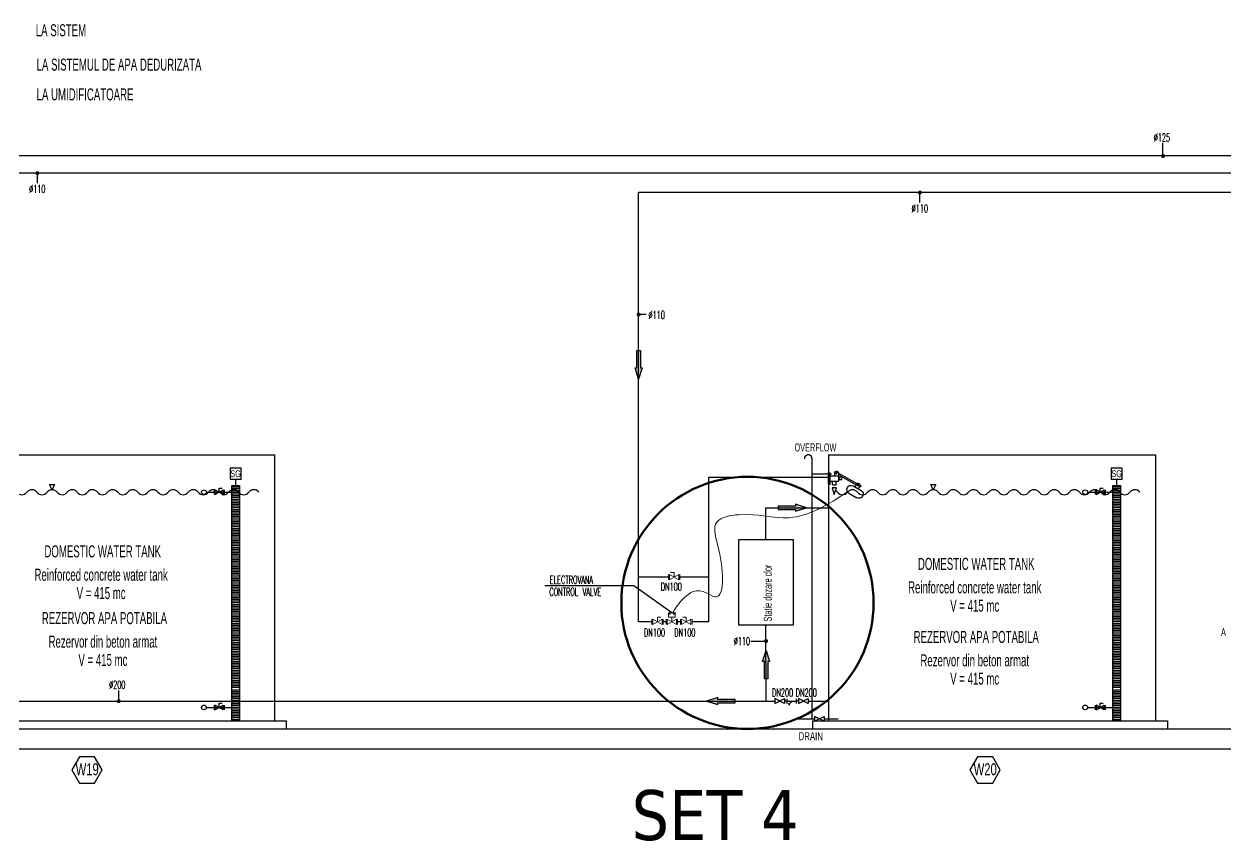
# Model space of a CAD drawing. Header units: inches. Extents: x -213476 to 33124, y -97366 to -68351.
# Drawn here: x -111234 to -99217, y -95575 to -87402 of the extents above; entities that cross this region are included whole.
import ezdxf
from ezdxf.enums import TextEntityAlignment as Align
from ezdxf.lldxf.tags import DXFTag

# ---------------------------------------------------------------- set-up
doc = ezdxf.new("R2010")
doc.units = ezdxf.units.IN
doc.header["$MEASUREMENT"] = 0
doc.set_wipeout_variables(frame=1)
doc.linetypes.add('DOT', pattern=[0.25, 0, -0.25])
for name, color, linetype in [('-M-DW EQUIP', 7, 'Continuous'), ('-M-DW VALVE', 7, 'Continuous'), ('1-CIHAZ', 8, 'Continuous'), ('duvar', 3, 'Continuous'), ('ok', 7, 'Continuous'), ('T-ISICİHAZ', 8, 'Continuous'), ('T-NOT', 7, 'Continuous'), ('t-soguk', 161, 'Continuous'), ('T-SOĞUK', 161, 'SOĞUKSU'), ('t-sprinkler-cap', 7, 'Continuous'), ('t-temiz çap', 7, 'Continuous'), ('T-TOPLAM-ISITMA', 6, 'Continuous'), ('t-vana', 7, 'Continuous'), ('VANA', 7, 'Continuous')]:
    doc.layers.add(name, color=color, linetype=linetype)
doc.layers.add('1-SIHHI CAP', color=4, linetype='Continuous', lineweight=25)
doc.layers.add('T-SIHCİHAZ', color=1, linetype='Continuous', lineweight=5)
doc.layers.add('t-çap', color=2, linetype='Continuous', true_color=0xffff00)
doc.styles.add('ARIAL', font='wturkce.shx')
doc.styles.add('DOTEXT', font='wturkce.shx', dxfattribs={"width": 0.6, "height": 10})
doc.styles.add('not', font='WTURKCE.SHX', dxfattribs={"width": 0.6, "height": 10})
doc.styles.add('russian', font='arial.ttf')
doc.styles.get("Standard").update_dxf_attribs({"font": 'arial.ttf'})
doc.styles.add('t-sihsemacap', font='txt.shx', dxfattribs={"width": 0.6, "height": 10})
doc.styles.add('TAHOMA', font='tahoma.ttf')
tags = doc.linetypes.add('SOĞUKSU', pattern=[0.85, 0.75, -0.05, 0, -0.05]).pattern_tags.tags
tags[10:11] = [DXFTag(74, 4), DXFTag(75, 0), DXFTag(340, '0'), DXFTag(46, 1.0), DXFTag(50, 0.0), DXFTag(44, 0.0), DXFTag(45, 0.0)]
tags[8:9] = [DXFTag(74, 4), DXFTag(75, 0), DXFTag(340, '0'), DXFTag(46, 1.0), DXFTag(50, 0.0), DXFTag(44, 0.0), DXFTag(45, 0.0)]
tags[6:7] = [DXFTag(74, 4), DXFTag(75, 0), DXFTag(340, '0'), DXFTag(46, 1.0), DXFTag(50, 0.0), DXFTag(44, 0.0), DXFTag(45, 0.0)]
tags[4:5] = [DXFTag(74, 4), DXFTag(75, 0), DXFTag(340, '0'), DXFTag(46, 1.0), DXFTag(50, 0.0), DXFTag(44, 0.0), DXFTag(45, 0.0)]

# ---------------------------------------------------------------- blocks, each defined once
blk = doc.blocks.new('t-vana')
at = {"color": 7}
blk.add_wipeout([(6, 12), (0, 12), (6, 0), (0, 0), (6, 12), (0, 12)], dxfattribs=at).dxf.layer = 'T-ISICİHAZ'
at = {"layer": 't-vana'}
for p, q in [((6, 12), (0, 12)), ((0, 12), (6, 0)), ((0, 0), (6, 12)), ((6, 0), (0, 0))]:
    blk.add_line(p, q, dxfattribs=at)
blk = doc.blocks.new('A$C12F96355')
at = {"layer": 'ok', "ltscale": 100}
blk.add_hatch(color=256, dxfattribs=at).paths.add_polyline_path([(-16.44, 1), (-16.44, -1), (-6.42, -1), (-6.42, -2.01), (0, 0), (-6.42, 2.01), (-6.42, 1)])
blk.add_lwpolyline([(-6.42, -1), (-16.44, -1), (-16.44, 1), (-6.42, 1), (-6.42, 2.01), (0, 0), (-6.42, -2.01), (-6.42, -1), (-16.44, -1)], dxfattribs=at)
blk = doc.blocks.new('BV15')
at = {"linetype": 'DOT', "ltscale": 10000}
blk.add_wipeout([(-42.6, 10), (0, 10), (0, -10), (-42.6, -10)], dxfattribs=at).dxf.layer = '-M-DW VALVE'
at = {"layer": '-M-DW VALVE', "ltscale": 0.25}
for p, q in [((-42.6, 10), (-42.6, -10)), ((0, 10), (0, -10))]:
    blk.add_line(p, q, dxfattribs=at)
at = {"layer": '-M-DW VALVE'}
for p, q in [((-21.3, 0), (-21.3, 17.5)), ((-21.3, 17.5), (-8.3, 17.5))]:
    blk.add_line(p, q, dxfattribs=at)
at = {"layer": '-M-DW VALVE', "ltscale": 0.25, "flags": 128}
for points in [[(-21.3, 0), (-38.6, 10), (-38.6, -10)], [(-21.3, 0), (-4, 10), (-4, -10)]]:
    blk.add_lwpolyline(points, close=True, dxfattribs=at)
at = {"layer": '-M-DW VALVE', "flags": 9}
blk.add_attdef('CAP', text='', height=3, rotation=90, dxfattribs=at).set_placement((-7.3, 0), align=Align.MIDDLE_CENTER)
blk = doc.blocks.new('şamandra-ali')
at = {"layer": 'VANA', "color": 7}
for p, q in [((-29.7, 15.5), (-84.2, -15.1)), ((-29.3, 11), (-82.1, -18.7)), ((-39.2, -2.8), (-40.4, 4.8)), ((-35, 2.1), (-35.9, 7.3)), ((-29.5, 2.1), (-35, 2.1)), ((-29.3, 16.4), (-29.4, 7)), ((-29.4, 8), (-29.4, -8)), ((-4.9, 8), (-29.4, 8)), ((-18.2, 16.4), (-18.1, 8)), ((0, 16.7), (-4.9, 16.7)), ((-4.9, -16.7), (-4.9, 16.7)), ((0, -16.7), (0, 16.7)), ((0, 9.9), (0, -9.9)), ((-73, -22.4), (-96.8, -35.8)), ((-93.9, -20.6), (-95.9, -21.7)), ((-95.9, -21.7), (-93.9, -25.3)), ((-91.9, -24.2), (-93.9, -25.3)), ((-92.8, -22.5), (-88.2, -30.9)), ((-83.2, -17), (-78.3, -25.4)), ((-29.5, -2.8), (-39.2, -2.8)), ((-4.9, -8), (-29.4, -8)), ((-23.1, -19.2), (-23.1, -8)), ((-12.4, -19.2), (-23.1, -19.2)), ((-12.4, -19.2), (-12.4, -8)), ((0, -16.7), (-4.9, -16.7)), ((-60.9, -43.9), (-84.7, -57.3))]:
    blk.add_line(p, q, dxfattribs=at)
blk.add_lwpolyline([(-17.3, -48), (-23.8, -28.2), (-10.7, -28.2), (-17.3, -48)], dxfattribs=at)
for centre in [(-23.7, 16.5), (-88, -19.6)]:
    blk.add_circle(centre, 2.41, dxfattribs=at)
for centre, radius, start, end in [((-23.7, 16.4), 5.53, 0, 180), ((-88, -19.7), 5.53, 29.3444, 209.3444), ((-67, -33.2), 12.4, 299.3444, 119.3444), ((-90.8, -46.6), 12.4, 119.3444, 299.3444)]:
    blk.add_arc(centre, radius, start, end, dxfattribs=at)
blk = doc.blocks.new('A$C203A742C')
at = {"layer": 'T-SIHCİHAZ', "color": 7}
for p, q in [((0, 9), (0, -9)), ((7.5, 15.7), (7.5, 30.7)), ((7.5, 30.7), (30.9, 30.7)), ((7.5, 15.7), (30.9, 15.7)), ((19.2, 0), (19.2, 15.7)), ((30.9, 30.7), (30.9, 15.7)), ((38.4, 9), (38.4, -9))]:
    blk.add_line(p, q, dxfattribs=at)
at = {"layer": 'T-SIHCİHAZ', "color": 7, "elevation": -23.2}
for points in [[(19.2, 0), (3.6, 9), (3.6, -9)], [(19.2, 0), (34.8, 9), (34.8, -9)]]:
    blk.add_lwpolyline(points, close=True, dxfattribs=at)
at = {"layer": 'T-SIHCİHAZ', "color": 7}
for centre in [(12, 27.2), (26.4, 27.2)]:
    blk.add_circle(centre, 1.5, dxfattribs=at)

msp = doc.modelspace()

# ---------------------------------------------------------------- linework, layer by layer
at = {"layer": '-M-DW EQUIP', "color": 14}
for p, q in [((-109157, -92033, 0), (-109081, -92033, 0)), ((-100348, -92033, 0), (-100272, -92033, 0)), ((-109157, -92050, 0), (-109081, -92050, 0)), ((-109157, -92068, 0), (-109081, -92068, 0)), ((-109157, -92085, 0), (-109081, -92085, 0)), ((-109157, -92102, 0), (-109081, -92102, 0)), ((-109157, -92119, 0), (-109081, -92119, 0)), ((-109157, -92119, 0), (-109081, -92119, 0)), ((-109157, -92137, 0), (-109081, -92137, 0)), ((-109157, -92154, 0), (-109081, -92154, 0)), ((-100348, -92050, 0), (-100272, -92050, 0)), ((-100348, -92068, 0), (-100272, -92068, 0)), ((-100348, -92085, 0), (-100272, -92085, 0)), ((-100348, -92102, 0), (-100272, -92102, 0)), ((-100348, -92119, 0), (-100272, -92119, 0)), ((-100348, -92119, 0), (-100272, -92119, 0)), ((-100348, -92137, 0), (-100272, -92137, 0)), ((-100348, -92154, 0), (-100272, -92154, 0)), ((-109157, -92171, 0), (-109081, -92171, 0)), ((-109157, -92188, 0), (-109081, -92188, 0)), ((-109157, -92188, 0), (-109081, -92188, 0)), ((-109157, -92206, 0), (-109081, -92206, 0)), ((-109157, -92223, 0), (-109081, -92223, 0)), ((-109157, -92240, 0), (-109081, -92240, 0)), ((-109157, -92258, 0), (-109081, -92258, 0)), ((-109157, -92275, 0), (-109081, -92275, 0)), ((-100348, -92171, 0), (-100272, -92171, 0)), ((-100348, -92188, 0), (-100272, -92188, 0)), ((-100348, -92188, 0), (-100272, -92188, 0)), ((-100348, -92206, 0), (-100272, -92206, 0)), ((-100348, -92223, 0), (-100272, -92223, 0)), ((-100348, -92240, 0), (-100272, -92240, 0)), ((-100348, -92258, 0), (-100272, -92258, 0)), ((-100348, -92275, 0), (-100272, -92275, 0)), ((-109157, -92292, 0), (-109081, -92292, 0)), ((-109157, -92309, 0), (-109081, -92309, 0)), ((-109157, -92327, 0), (-109081, -92327, 0)), ((-109157, -92344, 0), (-109081, -92344, 0)), ((-109157, -92361, 0), (-109081, -92361, 0)), ((-109157, -92379, 0), (-109081, -92379, 0)), ((-109157, -92396, 0), (-109081, -92396, 0)), ((-100348, -92292, 0), (-100272, -92292, 0)), ((-100348, -92309, 0), (-100272, -92309, 0)), ((-100348, -92327, 0), (-100272, -92327, 0)), ((-100348, -92344, 0), (-100272, -92344, 0)), ((-100348, -92361, 0), (-100272, -92361, 0)), ((-100348, -92379, 0), (-100272, -92379, 0)), ((-100348, -92396, 0), (-100272, -92396, 0)), ((-109157, -92413, 0), (-109081, -92413, 0)), ((-109157, -92430, 0), (-109081, -92430, 0)), ((-109157, -92448, 0), (-109081, -92448, 0)), ((-109157, -92465, 0), (-109081, -92465, 0)), ((-109157, -92482, 0), (-109081, -92482, 0)), ((-109157, -92500, 0), (-109081, -92500, 0)), ((-109157, -92517, 0), (-109081, -92517, 0)), ((-100348, -92413, 0), (-100272, -92413, 0)), ((-100348, -92430, 0), (-100272, -92430, 0)), ((-100348, -92448, 0), (-100272, -92448, 0)), ((-100348, -92465, 0), (-100272, -92465, 0)), ((-100348, -92482, 0), (-100272, -92482, 0)), ((-100348, -92500, 0), (-100272, -92500, 0)), ((-100348, -92517, 0), (-100272, -92517, 0)), ((-109157, -92534, 0), (-109081, -92534, 0)), ((-109157, -92551, 0), (-109081, -92551, 0)), ((-109157, -92569, 0), (-109081, -92569, 0)), ((-109157, -92586, 0), (-109081, -92586, 0)), ((-109157, -92603, 0), (-109081, -92603, 0)), ((-109157, -92603, 0), (-109081, -92603, 0)), ((-109157, -92620, 0), (-109081, -92620, 0)), ((-109157, -92638, 0), (-109081, -92638, 0)), ((-100348, -92534, 0), (-100272, -92534, 0)), ((-100348, -92551, 0), (-100272, -92551, 0)), ((-100348, -92569, 0), (-100272, -92569, 0)), ((-100348, -92586, 0), (-100272, -92586, 0)), ((-100348, -92603, 0), (-100272, -92603, 0)), ((-100348, -92603, 0), (-100272, -92603, 0)), ((-100348, -92620, 0), (-100272, -92620, 0)), ((-100348, -92638, 0), (-100272, -92638, 0)), ((-109157, -92655, 0), (-109081, -92655, 0)), ((-109157, -92672, 0), (-109081, -92672, 0)), ((-109157, -92690, 0), (-109081, -92690, 0)), ((-109157, -92707, 0), (-109081, -92707, 0)), ((-109157, -92724, 0), (-109081, -92724, 0)), ((-109157, -92741, 0), (-109081, -92741, 0)), ((-109157, -92759, 0), (-109081, -92759, 0)), ((-100348, -92655, 0), (-100272, -92655, 0)), ((-100348, -92672, 0), (-100272, -92672, 0)), ((-100348, -92690, 0), (-100272, -92690, 0)), ((-100348, -92707, 0), (-100272, -92707, 0)), ((-100348, -92724, 0), (-100272, -92724, 0)), ((-100348, -92741, 0), (-100272, -92741, 0)), ((-100348, -92759, 0), (-100272, -92759, 0)), ((-109157, -92776, 0), (-109081, -92776, 0)), ((-109157, -92793, 0), (-109081, -92793, 0)), ((-109157, -92811, 0), (-109081, -92811, 0)), ((-109157, -92828, 0), (-109081, -92828, 0)), ((-109157, -92845, 0), (-109081, -92845, 0)), ((-109157, -92862, 0), (-109081, -92862, 0)), ((-109157, -92880, 0), (-109081, -92880, 0)), ((-100348, -92776, 0), (-100272, -92776, 0)), ((-100348, -92793, 0), (-100272, -92793, 0)), ((-100348, -92811, 0), (-100272, -92811, 0)), ((-100348, -92828, 0), (-100272, -92828, 0)), ((-100348, -92845, 0), (-100272, -92845, 0)), ((-100348, -92862, 0), (-100272, -92862, 0)), ((-100348, -92880, 0), (-100272, -92880, 0)), ((-109157, -92897, 0), (-109081, -92897, 0)), ((-109157, -92914, 0), (-109081, -92914, 0)), ((-109157, -92932, 0), (-109081, -92932, 0)), ((-109157, -92949, 0), (-109081, -92949, 0)), ((-109157, -92966, 0), (-109081, -92966, 0)), ((-109157, -92983, 0), (-109081, -92983, 0)), ((-109157, -93001, 0), (-109081, -93001, 0)), ((-100348, -92897, 0), (-100272, -92897, 0)), ((-100348, -92914, 0), (-100272, -92914, 0)), ((-100348, -92932, 0), (-100272, -92932, 0)), ((-100348, -92949, 0), (-100272, -92949, 0)), ((-100348, -92966, 0), (-100272, -92966, 0)), ((-100348, -92983, 0), (-100272, -92983, 0)), ((-100348, -93001, 0), (-100272, -93001, 0)), ((-109157, -93018, 0), (-109081, -93018, 0)), ((-109157, -93018, 0), (-109081, -93018, 0)), ((-109157, -93035, 0), (-109081, -93035, 0)), ((-109157, -93052, 0), (-109081, -93052, 0)), ((-109157, -93070, 0), (-109081, -93070, 0)), ((-109157, -93087, 0), (-109081, -93087, 0)), ((-109157, -93104, 0), (-109081, -93104, 0)), ((-109157, -93122, 0), (-109081, -93122, 0)), ((-100348, -93018, 0), (-100272, -93018, 0)), ((-100348, -93018, 0), (-100272, -93018, 0)), ((-100348, -93035, 0), (-100272, -93035, 0)), ((-100348, -93052, 0), (-100272, -93052, 0)), ((-100348, -93070, 0), (-100272, -93070, 0)), ((-100348, -93087, 0), (-100272, -93087, 0)), ((-100348, -93104, 0), (-100272, -93104, 0)), ((-100348, -93122, 0), (-100272, -93122, 0)), ((-109157, -93139, 0), (-109081, -93139, 0)), ((-109157, -93156, 0), (-109081, -93156, 0)), ((-109157, -93173, 0), (-109081, -93173, 0)), ((-109157, -93191, 0), (-109081, -93191, 0)), ((-109157, -93208, 0), (-109081, -93208, 0)), ((-109157, -93225, 0), (-109081, -93225, 0)), ((-109157, -93243, 0), (-109081, -93243, 0)), ((-100348, -93139, 0), (-100272, -93139, 0)), ((-100348, -93156, 0), (-100272, -93156, 0)), ((-100348, -93173, 0), (-100272, -93173, 0)), ((-100348, -93191, 0), (-100272, -93191, 0)), ((-100348, -93208, 0), (-100272, -93208, 0)), ((-100348, -93225, 0), (-100272, -93225, 0)), ((-100348, -93243, 0), (-100272, -93243, 0)), ((-109157, -93260, 0), (-109081, -93260, 0)), ((-109157, -93277, 0), (-109081, -93277, 0)), ((-109157, -93294, 0), (-109081, -93294, 0)), ((-109157, -93312, 0), (-109081, -93312, 0)), ((-109157, -93329, 0), (-109081, -93329, 0)), ((-109157, -93346, 0), (-109081, -93346, 0)), ((-109157, -93364, 0), (-109081, -93364, 0)), ((-100348, -93260, 0), (-100272, -93260, 0)), ((-100348, -93277, 0), (-100272, -93277, 0)), ((-100348, -93294, 0), (-100272, -93294, 0)), ((-100348, -93312, 0), (-100272, -93312, 0)), ((-100348, -93329, 0), (-100272, -93329, 0)), ((-100348, -93346, 0), (-100272, -93346, 0)), ((-100348, -93364, 0), (-100272, -93364, 0)), ((-109157, -93381, 0), (-109081, -93381, 0)), ((-109157, -93398, 0), (-109081, -93398, 0)), ((-109157, -93415, 0), (-109081, -93415, 0)), ((-109157, -93433, 0), (-109081, -93433, 0)), ((-109157, -93450, 0), (-109081, -93450, 0)), ((-109157, -93467, 0), (-109081, -93467, 0)), ((-109157, -93484, 0), (-109081, -93484, 0)), ((-100348, -93381, 0), (-100272, -93381, 0)), ((-100348, -93398, 0), (-100272, -93398, 0)), ((-100348, -93415, 0), (-100272, -93415, 0)), ((-100348, -93433, 0), (-100272, -93433, 0)), ((-100348, -93450, 0), (-100272, -93450, 0)), ((-100348, -93467, 0), (-100272, -93467, 0)), ((-100348, -93484, 0), (-100272, -93484, 0)), ((-109157, -93502, 0), (-109081, -93502, 0)), ((-109157, -93519, 0), (-109081, -93519, 0)), ((-109157, -93536, 0), (-109081, -93536, 0)), ((-109157, -93554, 0), (-109081, -93554, 0)), ((-109157, -93571, 0), (-109081, -93571, 0)), ((-109157, -93588, 0), (-109081, -93588, 0)), ((-109157, -93605, 0), (-109081, -93605, 0)), ((-100348, -93502, 0), (-100272, -93502, 0)), ((-100348, -93519, 0), (-100272, -93519, 0)), ((-100348, -93536, 0), (-100272, -93536, 0)), ((-100348, -93554, 0), (-100272, -93554, 0)), ((-100348, -93571, 0), (-100272, -93571, 0)), ((-100348, -93588, 0), (-100272, -93588, 0)), ((-100348, -93605, 0), (-100272, -93605, 0)), ((-109157, -93623, 0), (-109081, -93623, 0)), ((-109157, -93640, 0), (-109081, -93640, 0)), ((-109157, -93657, 0), (-109081, -93657, 0)), ((-109157, -93675, 0), (-109081, -93675, 0)), ((-109157, -93692, 0), (-109081, -93692, 0)), ((-109157, -93709, 0), (-109081, -93709, 0)), ((-109157, -93727, 0), (-109081, -93727, 0)), ((-100348, -93623, 0), (-100272, -93623, 0)), ((-100348, -93640, 0), (-100272, -93640, 0)), ((-100348, -93657, 0), (-100272, -93657, 0)), ((-100348, -93675, 0), (-100272, -93675, 0)), ((-100348, -93692, 0), (-100272, -93692, 0)), ((-100348, -93709, 0), (-100272, -93709, 0)), ((-100348, -93727, 0), (-100272, -93727, 0)), ((-109157, -93744, 0), (-109081, -93744, 0)), ((-109157, -93761, 0), (-109081, -93761, 0)), ((-109157, -93779, 0), (-109081, -93779, 0)), ((-109157, -93796, 0), (-109081, -93796, 0)), ((-109157, -93813, 0), (-109081, -93813, 0)), ((-109157, -93830, 0), (-109081, -93830, 0)), ((-109157, -93848, 0), (-109081, -93848, 0)), ((-100348, -93744, 0), (-100272, -93744, 0)), ((-100348, -93761, 0), (-100272, -93761, 0)), ((-100348, -93779, 0), (-100272, -93779, 0)), ((-100348, -93796, 0), (-100272, -93796, 0)), ((-100348, -93813, 0), (-100272, -93813, 0)), ((-100348, -93830, 0), (-100272, -93830, 0)), ((-100348, -93848, 0), (-100272, -93848, 0)), ((-109157, -93865, 0), (-109081, -93865, 0)), ((-109157, -93882, 0), (-109081, -93882, 0)), ((-109157, -93900, 0), (-109081, -93900, 0)), ((-109157, -93917, 0), (-109081, -93917, 0)), ((-109157, -93934, 0), (-109081, -93934, 0)), ((-109157, -93951, 0), (-109081, -93951, 0)), ((-109157, -93969, 0), (-109081, -93969, 0)), ((-100348, -93865, 0), (-100272, -93865, 0)), ((-100348, -93882, 0), (-100272, -93882, 0)), ((-100348, -93900, 0), (-100272, -93900, 0)), ((-100348, -93917, 0), (-100272, -93917, 0)), ((-100348, -93934, 0), (-100272, -93934, 0)), ((-100348, -93951, 0), (-100272, -93951, 0)), ((-100348, -93969, 0), (-100272, -93969, 0)), ((-109157, -93986, 0), (-109081, -93986, 0)), ((-109157, -94003, 0), (-109081, -94003, 0)), ((-109157, -94021, 0), (-109081, -94021, 0)), ((-109157, -94038, 0), (-109081, -94038, 0)), ((-109157, -94062, 0), (-109081, -94062, 0)), ((-109157, -94079, 0), (-109081, -94079, 0)), ((-100348, -93986, 0), (-100272, -93986, 0)), ((-100348, -94003, 0), (-100272, -94003, 0)), ((-100348, -94021, 0), (-100272, -94021, 0)), ((-100348, -94038, 0), (-100272, -94038, 0)), ((-100348, -94062, 0), (-100272, -94062, 0)), ((-100348, -94079, 0), (-100272, -94079, 0)), ((-109157, -94096, 0), (-109081, -94096, 0)), ((-109157, -94114, 0), (-109081, -94114, 0)), ((-109157, -94131, 0), (-109081, -94131, 0)), ((-109157, -94148, 0), (-109081, -94148, 0)), ((-109157, -94166, 0), (-109081, -94166, 0)), ((-109157, -94183, 0), (-109081, -94183, 0)), ((-109157, -94200, 0), (-109081, -94200, 0)), ((-100348, -94096, 0), (-100272, -94096, 0)), ((-100348, -94114, 0), (-100272, -94114, 0)), ((-100348, -94131, 0), (-100272, -94131, 0)), ((-100348, -94148, 0), (-100272, -94148, 0)), ((-100348, -94166, 0), (-100272, -94166, 0)), ((-100348, -94183, 0), (-100272, -94183, 0)), ((-100348, -94200, 0), (-100272, -94200, 0)), ((-109157, -94217, 0), (-109081, -94217, 0)), ((-109157, -94235, 0), (-109081, -94235, 0)), ((-109157, -94252, 0), (-109081, -94252, 0)), ((-109157, -94269, 0), (-109081, -94269, 0)), ((-109157, -94287, 0), (-109081, -94287, 0)), ((-109157, -94304, 0), (-109081, -94304, 0)), ((-109157, -94321, 0), (-109081, -94321, 0)), ((-100348, -94217, 0), (-100272, -94217, 0)), ((-100348, -94235, 0), (-100272, -94235, 0)), ((-100348, -94252, 0), (-100272, -94252, 0)), ((-100348, -94269, 0), (-100272, -94269, 0)), ((-100348, -94287, 0), (-100272, -94287, 0)), ((-100348, -94304, 0), (-100272, -94304, 0)), ((-100348, -94321, 0), (-100272, -94321, 0)), ((-109157, -94338, 0), (-109081, -94338, 0)), ((-109157, -94356, 0), (-109081, -94356, 0)), ((-100348, -94338, 0), (-100272, -94338, 0)), ((-100348, -94356, 0), (-100272, -94356, 0))]:
    msp.add_line(p, q, dxfattribs=at)
at = {"layer": '-M-DW EQUIP'}
for p, q in [((-109119, -91956, 0), (-109119, -92018, 0)), ((-100310, -91956, 0), (-100310, -92018, 0))]:
    msp.add_line(p, q, dxfattribs=at)
for points in [[(-109174, -91956), (-109064, -91956), (-109064, -91846), (-109174, -91846)], [(-100365, -91956), (-100254, -91956), (-100254, -91846), (-100365, -91846)], [(-109157, -92018), (-109081, -92018), (-109081, -94374), (-109157, -94374)], [(-100348, -92018), (-100272, -92018), (-100272, -94374), (-100348, -94374)]]:
    msp.add_lwpolyline(points, close=True, dxfattribs=at)
at = {"layer": '-M-DW VALVE'}
for centre in [(-109435, -92086, 0), (-100625, -92086, 0), (-109435, -94239, 0), (-100625, -94239, 0)]:
    msp.add_circle(centre, 23.8, dxfattribs=at)
at = {"layer": '1-SIHHI CAP', "color": 4, "ltscale": 100}
msp.add_line((-104757, -93292, 46483712638), (-105136, -93021, 46483712638), dxfattribs=at)
at = {"layer": 'duvar', "color": 3, "lineweight": -3}
for p, q in [((-213011, -94454), (-13803, -94454)), ((-213011, -94654), (-13803, -94654))]:
    msp.add_line(p, q, dxfattribs=at)
at = {"layer": 'T-ISICİHAZ', "color": 240}
for p, q in [((-112000, -91712), (-108730, -91712)), ((-108730, -91712), (-108730, -94374)), ((-103191, -91712), (-99921, -91712)), ((-103191, -91712), (-103191, -94374)), ((-99921, -91712), (-99921, -94374))]:
    msp.add_line(p, q, dxfattribs=at)
at = {"layer": 'T-ISICİHAZ', "color": 5}
for p, q in [((-103355, -94354), (-103355, -91751)), ((-103162, -91906), (-103355, -91906)), ((-103499, -94354), (-103332, -94354)), ((-103235, -94354), (-103094, -94354))]:
    msp.add_line(p, q, dxfattribs=at)
at = {"layer": 'T-ISICİHAZ', "color": 7}
for p, q in [((-110953, -92061), (-110978, -92010)), ((-110978, -92010), (-110928, -92010)), ((-110928, -92010), (-110953, -92061)), ((-102144, -92061), (-102169, -92010)), ((-102169, -92010), (-102119, -92010)), ((-102119, -92010), (-102144, -92061)), ((-112160, -94374), (-108612, -94374)), ((-108612, -94374), (-108612, -94454)), ((-99803, -94374), (-99803, -94454))]:
    msp.add_line(p, q, dxfattribs=at)
at = {"layer": 'T-ISICİHAZ', "color": 4}
for points in [[(-110679, -94996), (-110528, -94996), (-110452, -94865), (-110528, -94734), (-110679, -94734), (-110755, -94865)], [(-101701, -94996), (-101549, -94996), (-101474, -94865), (-101549, -94734), (-101701, -94734), (-101777, -94865)]]:
    msp.add_lwpolyline(points, close=True, dxfattribs=at)
at = {"layer": 'T-ISICİHAZ', "color": 5}
msp.add_arc((-103393, -91750), 37.8, 358.2798, 181.7202, dxfattribs=at)
at = {"layer": 'T-ISICİHAZ', "color": 7}
for centre, start, end in [((-111256, -92048), 216.8699, 323.1301), ((-111155, -92124), 36.8699, 143.1301), ((-111054, -92048), 216.8699, 323.1301), ((-110953, -92124), 36.8699, 143.1301), ((-110852, -92048), 216.8699, 323.1301), ((-110752, -92124), 36.8699, 143.1301), ((-110651, -92048), 216.8699, 323.1301), ((-110550, -92124), 36.8699, 143.1301), ((-110449, -92048), 216.8699, 323.1301), ((-110348, -92124), 36.8699, 143.1301), ((-110247, -92048), 216.8699, 323.1301), ((-110147, -92124), 36.8699, 143.1301), ((-110046, -92048), 216.8699, 323.1301), ((-109945, -92124), 36.8699, 143.1301), ((-109844, -92048), 216.8699, 323.1301), ((-109743, -92124), 36.8699, 143.1301), ((-109643, -92048), 216.8699, 323.1301), ((-109542, -92124), 36.8699, 143.1301), ((-109441, -92048), 216.8699, 323.1301), ((-109340, -92124), 36.8699, 143.1301), ((-109239, -92048), 216.8699, 323.1301), ((-109138, -92124), 38.1757, 143.1301), ((-109138, -92124), 36.8699, 143.1301), ((-109038, -92048), 216.8699, 323.1301), ((-108937, -92124), 38.1757, 143.1301), ((-103152, -92124), 36.8699, 58.7045), ((-103051, -92048), 216.8699, 323.1301), ((-102951, -92124), 36.8699, 143.1301), ((-102850, -92048), 216.8699, 323.1301), ((-102749, -92124), 36.8699, 143.1301), ((-102648, -92048), 216.8699, 323.1301), ((-102547, -92124), 36.8699, 143.1301), ((-102446, -92048), 216.8699, 323.1301), ((-102346, -92124), 36.8699, 143.1301), ((-102245, -92048), 216.8699, 323.1301), ((-102144, -92124), 36.8699, 143.1301), ((-102043, -92048), 216.8699, 323.1301), ((-101942, -92124), 36.8699, 143.1301), ((-101842, -92048), 216.8699, 323.1301), ((-101741, -92124), 36.8699, 143.1301), ((-101640, -92048), 216.8699, 323.1301), ((-101539, -92124), 36.8699, 143.1301), ((-101438, -92048), 216.8699, 323.1301), ((-101337, -92124), 36.8699, 143.1301), ((-101237, -92048), 216.8699, 323.1301), ((-101136, -92124), 36.8699, 143.1301), ((-101035, -92048), 216.8699, 323.1301), ((-100934, -92124), 36.8699, 143.1301), ((-100833, -92048), 216.8699, 323.1301), ((-100732, -92124), 36.8699, 143.1301), ((-100632, -92048), 216.8699, 323.1301), ((-100531, -92124), 36.8699, 143.1301), ((-100430, -92048), 216.8699, 323.1301), ((-100329, -92124), 38.1757, 143.1301), ((-100329, -92124), 36.8699, 143.1301), ((-100228, -92048), 216.8699, 323.1301), ((-100128, -92124), 38.1757, 143.1301)]:
    msp.add_arc(centre, 63, start, end, dxfattribs=at)
at = {"layer": 'T-SIHCİHAZ', "color": 7}
for p, q in [((-104791, -92910, 46483712638), (-104791, -92963, 46483712638)), ((-104734, -92890, 46483712638), (-104769, -92890, 46483712638)), ((-104734, -92936, 46483712638), (-104734, -92890, 46483712638)), ((-104677, -92910, 46483712638), (-104677, -92963, 46483712638)), ((-104958, -93357, 46483712638), (-104958, -93410, 46483712638)), ((-104901, -93383, 46483712638), (-104901, -93337, 46483712638)), ((-104901, -93337, 46483712638), (-104866, -93337, 46483712638)), ((-104844, -93357, 46483712638), (-104844, -93410, 46483712638)), ((-104670, -93357, 46483712638), (-104670, -93410, 46483712638)), ((-104613, -93337, 46483712638), (-104647, -93337, 46483712638)), ((-104613, -93383, 46483712638), (-104613, -93337, 46483712638)), ((-104555, -93357, 46483712638), (-104555, -93410, 46483712638))]:
    msp.add_line(p, q, dxfattribs=at)
at = {"layer": 'T-SIHCİHAZ', "color": 7, "elevation": 46483712569}
for points in [[(-104734, -92936), (-104781, -92910), (-104781, -92963)], [(-104734, -92936), (-104688, -92910), (-104688, -92963)], [(-104901, -93383), (-104947, -93357), (-104947, -93410)], [(-104901, -93383), (-104855, -93357), (-104855, -93410)], [(-104613, -93383), (-104659, -93357), (-104659, -93410)], [(-104613, -93383), (-104566, -93357), (-104566, -93410)]]:
    msp.add_lwpolyline(points, close=True, dxfattribs=at)
at = {"layer": 'T-SIHCİHAZ', "color": 7, "ltscale": 1.1}
msp.add_open_spline([(-104722, -93292, 46483712638), (-104798, -93344, 46483712638), (-104546, -92947, 46483712638), (-104224, -93281, 46483712638), (-104246, -92708, 46483712638), (-104390, -92362, 46483712638), (-103970, -92274, 46483712638), (-103537, -92419, 46483712638), (-103193, -92211, 46483712638), (-103001, -92081, 46483712638)], degree=3, knots=[0, 0, 0, 0, 82.812083, 150.128811, 283.682648, 376.392181, 444.416972, 595.406677, 789.309524, 789.309524, 789.309524, 789.309524], dxfattribs=at)
at = {"layer": 't-soguk'}
for p, q in [((-41388, -88722, 0), (-121183, -88722, 0)), ((-41600, -88894, 0), (-113898, -88894, 0)), ((-41812, -89088, 0), (-105089, -89088, 0)), ((-105089, -93383, 0), (-105089, -89088, 0)), ((-104390, -91938), (-104390, -93383)), ((-103191, -91938), (-104390, -91938)), ((-103816, -92560), (-103816, -92242)), ((-103816, -92242), (-103191, -92242)), ((-104791, -92936), (-105089, -92936)), ((-104390, -92936), (-104677, -92936)), ((-104958, -93383), (-105089, -93383)), ((-104390, -93383), (-104555, -93383)), ((-103813, -94176), (-103816, -93417)), ((-103609, -94176), (-103632, -94176)), ((-103491, -94176), (-103514, -94176))]:
    msp.add_line(p, q, dxfattribs=at)
at = {"layer": 'T-SOĞUK', "ltscale": 200}
for p, q in [((-104814, -93383, 46483712638), (-104844, -93383, 46483712638)), ((-104670, -93383, 46483712638), (-104700, -93383, 46483712638))]:
    msp.add_line(p, q, dxfattribs=at)
at = {"layer": 't-sprinkler-cap', "color": 1, "lineweight": 30}
msp.add_lwpolyline([(-104088, -92560), (-103543, -92560), (-103543, -93417), (-104088, -93417)], close=True, dxfattribs=at)
at = {"layer": 't-temiz çap', "color": 7, "linetype": 'Continuous'}
for p, q in [((-111100, -88993, 0), (-111100, -88894, 0)), ((-102277, -89188, 0), (-102277, -89088, 0)), ((-105015, -90308, 0), (-105089, -90308, 0)), ((-105136, -93021, 46483712638), (-106028, -93021, 46483712638))]:
    msp.add_line(p, q, dxfattribs=at)
at = {"layer": 't-temiz çap', "color": 7, "const_width": 20, "elevation": 0}
msp.add_lwpolyline([(-99857, -88722, 1), (-99837, -88722, 1)], format="xyb", close=True, dxfattribs=at)
at = {"layer": 't-temiz çap', "color": 7, "linetype": 'Continuous', "const_width": 20, "elevation": 0}
for points in [[(-111110, -88894, 1), (-111090, -88894, 1)], [(-102287, -89088, 1), (-102267, -89088, 1)], [(-105099, -90308, 1), (-105079, -90308, 1)]]:
    msp.add_lwpolyline(points, format="xyb", close=True, dxfattribs=at)
at = {"layer": 't-vana'}
for p, q in [((-103609, -94152), (-103609, -94200)), ((-103609, -94176), (-103514, -94176)), ((-103578, -94218), (-103595, -94201)), ((-103553, -94176), (-103587, -94209)), ((-103514, -94152), (-103514, -94200))]:
    msp.add_line(p, q, dxfattribs=at)
at = {"layer": 't-çap', "color": 7}
for p, q in [((-99847, -88722, 0), (-99847, -88589, 0)), ((-103968, -93575), (-103815, -93575)), ((-110287, -94176), (-110287, -94070))]:
    msp.add_line(p, q, dxfattribs=at)
at = {"layer": 't-çap', "color": 7, "const_width": 20}
for points in [[(-103825, -93575, 1), (-103805, -93575, 1)], [(-110297, -94176, 1), (-110277, -94176, 1)]]:
    msp.add_lwpolyline(points, format="xyb", close=True, dxfattribs=at)

# ---------------------------------------------------------------- block references
at = {"layer": '-M-DW VALVE', "xscale": 2.38, "yscale": 2.38, "zscale": 2.38}
msp.add_blockref('BV15', (-100424, -94239, 0), dxfattribs=at)
at = {"layer": '1-CIHAZ', "color": 6, "xscale": -3.361690040813604, "yscale": 3.361690040813604, "zscale": 3.361689249674479}
msp.add_blockref('şamandra-ali', (-103191, -91948, 46483712638), dxfattribs=at)
at = {"layer": 'ok', "color": 0, "ltscale": 100}
for p, xscale, yscale, zscale, rotation in [((-105089, -90954, 0), 17.28000000026077, 17.28000000026077, 17.28000000026077, 270), ((-103411, -92242), -17.28000000026077, 17.27999999979511, 17.28, 180), ((-103815, -93670), 17.28000000026077, 17.28000000026077, 17.28000000026077, 89.99999999999999)]:
    msp.add_blockref('A$C12F96355', p, dxfattribs=dict(at, xscale=xscale, yscale=yscale, zscale=zscale, rotation=rotation))
at = {"layer": 'ok', "color": 0, "ltscale": 100, "xscale": -17.28000000026077, "yscale": 17.27999999979511, "zscale": 17.28}
msp.add_blockref('A$C12F96355', (-104409, -94176), dxfattribs=at)
at = {"layer": 'T-SIHCİHAZ', "xscale": -2.98030595324235, "yscale": 2.98030595324235, "zscale": 2.98030595324235}
msp.add_blockref('A$C203A742C', (-104700, -93383, 46483712638), dxfattribs=at)

# ---------------------------------------------------------------- texts
at = {"layer": '-M-DW EQUIP', "style": 'russian', "width": 0.7}
for p in [(-109119, -91901), (-100310, -91901)]:
    msp.add_text('SG', height=68, dxfattribs=at).set_placement(p, align=Align.MIDDLE_CENTER)
at = {"layer": 'T-ISICİHAZ', "color": 7, "style": 'ARIAL', "width": 0.7}
for s, p in [('W19', (-110602, -94918)), ('W20', (-101624, -94918))]:
    msp.add_text(s, height=120, dxfattribs=at).set_placement(p, align=Align.CENTER)
at = {"layer": 'T-NOT', "color": 150, "style": 'not', "width": 0.6}
for s, p in [('LA SISTEM', (-111116, -87524)), ('LA SISTEMUL DE APA DEDURIZATA', (-111108, -87868, 0)), ('LA UMIDIFICATOARE', (-111108, -88166, 0))]:
    msp.add_text(s, height=120, dxfattribs=at).set_placement(p)
at = {"layer": 'T-NOT', "color": 7, "width": 0.6}
for s, style, p in [('OVERFLOW', 'not', (-103531, -91678)), ('A', 'DOTEXT', (-99267, -93526, 0))]:
    msp.add_text(s, height=80, dxfattribs=dict(at, style=style)).set_placement(p)
at = {"layer": 'T-NOT', "color": 7, "style": 'not', "width": 0.6}
for s, p in [('DOMESTIC WATER TANK', (-110447, -92738)), ('DOMESTIC WATER TANK', (-101714, -92863)), ('Reinforced concrete water tank', (-110463, -92972)), ('Reinforced concrete water tank', (-101729, -93098)), ('V = 415 mc', (-110463, -93155)), ('V = 415 mc', (-101729, -93281))]:
    msp.add_text(s, height=120, dxfattribs=at).set_placement(p, align=Align.CENTER)
msp.add_text('Statie dozare clor', height=80, rotation=90, dxfattribs=at).set_placement((-103758, -93380))
at = {"layer": 'T-NOT', "color": 150, "style": 'not', "width": 0.6}
for s, p in [('REZERVOR APA POTABILA', (-110430, -93406)), ('REZERVOR APA POTABILA', (-101714, -93594)), ('Rezervor din beton armat', (-110445, -93641)), ('V = 415 mc', (-110445, -93824)), ('Rezervor din beton armat', (-101729, -93828)), ('V = 415 mc', (-101729, -94011))]:
    msp.add_text(s, height=120, dxfattribs=at).set_placement(p, align=Align.CENTER)
at = {"layer": 't-temiz çap', "color": 161, "linetype": 'Continuous', "style": 't-sihsemacap', "width": 0.6}
msp.add_text('%%C125', height=80, dxfattribs=at).set_placement((-99940, -88537, 0), align=Align.MIDDLE_LEFT)
at = {"layer": 't-temiz çap', "color": 7, "linetype": 'Continuous', "style": 't-sihsemacap', "width": 0.6}
for s, p in [('%%C110', (-111184, -89052, 0)), ('%%C110', (-102360, -89247, 0)), ('%%C110', (-104991, -90312, 0)), ('ELECTROVANA', (-105978, -92961, 46483712638)), ('CONTROL VALVE', (-105982, -93083, 46483712638)), ('%%C110', (-104139, -93575))]:
    msp.add_text(s, height=80, dxfattribs=at).set_placement(p, align=Align.MIDDLE_LEFT)
for p in [(-104868, -93071, 46483712751), (-105036, -93530, 46483712751), (-104733, -93530, 46483712751)]:
    msp.add_text('DN100', height=80, dxfattribs=at).set_placement(p)
at = {"layer": 'T-TOPLAM-ISITMA', "color": 132, "insert": (-105159, -95066), "char_height": 500, "attachment_point": 1, "style": 'TAHOMA'}
msp.add_mtext_dynamic_manual_height_columns('{\\C30;\\c2254834;SET 4}', width=1988.44, gutter_width=50, heights=[0], dxfattribs=at)
at = {"layer": 't-çap', "color": 7, "style": 't-sihsemacap', "width": 0.6}
msp.add_text('%%C200', height=80, dxfattribs=at).set_placement((-110384, -94012), align=Align.MIDDLE_LEFT)
at = {"layer": 't-çap', "width": 0.7}
msp.add_text('DRAIN', height=80, dxfattribs=at).set_placement((-103490, -94567))

# ---------------------------------------------------------------- next in the draw order: linework, layer by layer
at = {"layer": '-M-DW VALVE'}
msp.add_line((-100602, -94239, 0), (-100348, -94239, 0), dxfattribs=at)

# ---------------------------------------------------------------- next in the draw order: block references
at = {"layer": '-M-DW VALVE', "xscale": 2.38, "yscale": 2.38, "zscale": 2.38}
for p in [(-109233, -92086, 0), (-100424, -92086, 0)]:
    msp.add_blockref('BV15', p, dxfattribs=at)
at = {"layer": 't-vana', "xscale": 8, "yscale": 8, "zscale": 8, "rotation": 90}
for p in [(-103632, -94199), (-103395, -94199), (-103235, -94378)]:
    msp.add_blockref('t-vana', p, dxfattribs=at)

# ---------------------------------------------------------------- next in the draw order: linework, layer by layer
at = {"layer": '-M-DW VALVE'}
for p, q in [((-109411, -92086, 0), (-109157, -92086, 0)), ((-100602, -92086, 0), (-100348, -92086, 0))]:
    msp.add_line(p, q, dxfattribs=at)
at = {"layer": 'T-ISICİHAZ', "color": 7}
for q in [(-99803, -94374), (-103351, -94454)]:
    msp.add_line((-103351, -94374), q, dxfattribs=at)
at = {"layer": 't-soguk'}
for p, q in [((-116235, -94176), (-103728, -94176)), ((-103395, -94175), (-103191, -94175))]:
    msp.add_line(p, q, dxfattribs=at)
at = {"layer": 'T-TOPLAM-ISITMA', "color": 132, "lineweight": 53}
msp.add_circle((-104001, -93193), 1261, dxfattribs=at)

# ---------------------------------------------------------------- next in the draw order: texts
at = {"layer": 't-temiz çap', "color": 7, "ltscale": 0.5, "style": 't-sihsemacap', "width": 0.6}
for p in [(-103756, -94091), (-103519, -94091)]:
    msp.add_text('DN200', height=80, dxfattribs=at).set_placement(p, align=Align.MIDDLE_LEFT)

# ---------------------------------------------------------------- next in the draw order: block references
at = {"layer": '-M-DW VALVE', "xscale": 2.38, "yscale": 2.38, "zscale": 2.38}
msp.add_blockref('BV15', (-109233, -94239, 0), dxfattribs=at)

# ---------------------------------------------------------------- next in the draw order: linework, layer by layer
at = {"layer": '-M-DW VALVE'}
msp.add_line((-109411, -94239, 0), (-109157, -94239, 0), dxfattribs=at)

doc.saveas('drawing.dxf')
